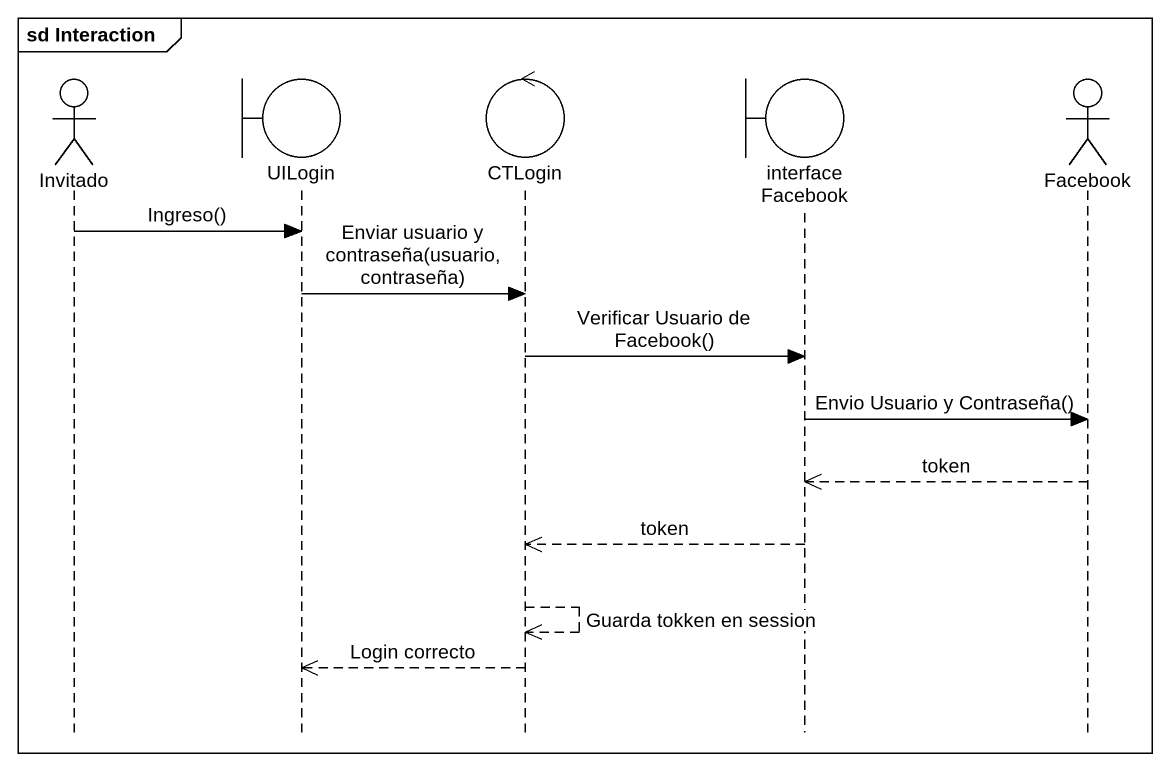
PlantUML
@startuml
mainframe sd Interaction
hide footbox
actor Invitado
boundary UILogin
control CTLogin
boundary interfaceFacebook
actor Facebook

Invitado -> UILogin : Ingreso()
UILogin -> CTLogin : Enviar usuario y contraseña(usuario, contraseña)
CTLogin -> interfaceFacebook : Verificar Usuario de Facebook()
interfaceFacebook -> Facebook : Envio Usuario y Contraseña()
Facebook -->> interfaceFacebook : token
interfaceFacebook -->> CTLogin : token
CTLogin -->> CTLogin : Guarda tokken en session
CTLogin -->> UILogin : Login correcto
@enduml
